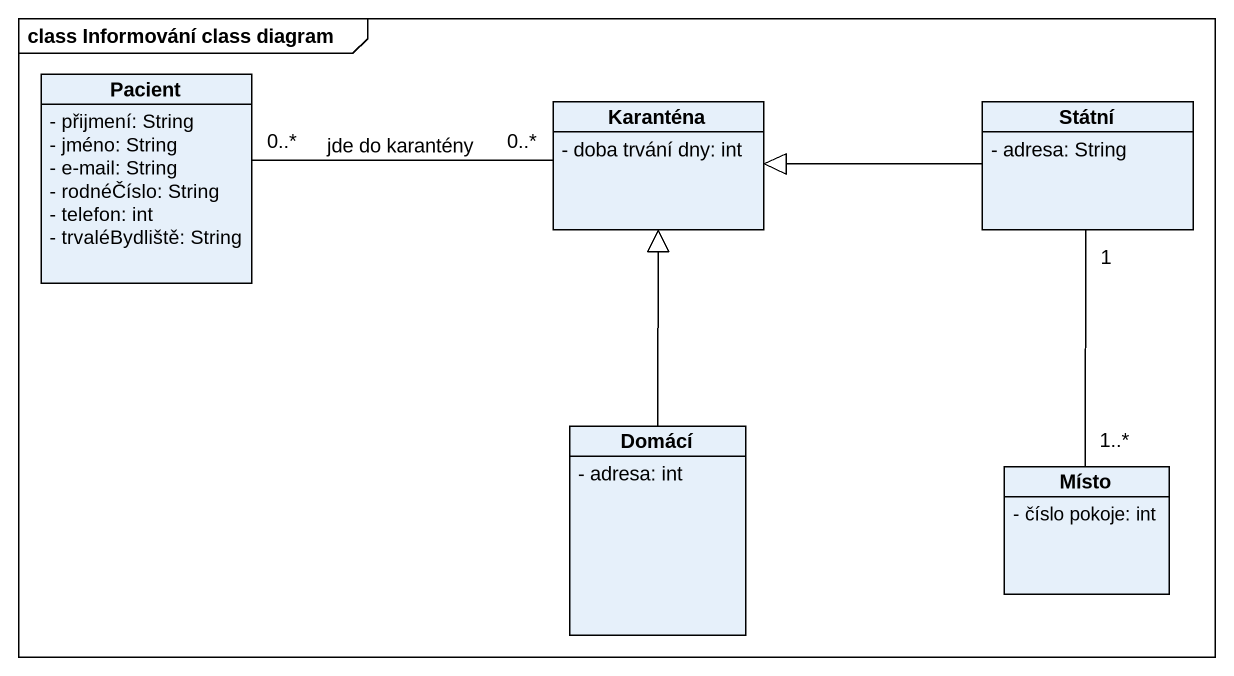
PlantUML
@startuml
mainframe class Informování class diagram
hide circle
hide empty members
skinparam classAttributeIconSize 0
class Pacient {
  - přijmení: String
  - jméno: String
  - e-mail: String
  - rodnéČíslo: String
  - telefon: int
  - trvaléBydliště: String
}
class Karanténa {
  - doba trvání dny: int
}
class Státní {
  - adresa: String
}
class Domácí {
  - adresa: int
}
class Místo {
  - číslo pokoje: int
}
Karanténa "0..*" -left- "0..*" Pacient : jde do karantény
Státní -left-|> Karanténa
Státní "1" -- "1..*" Místo
Domácí -up-|> Karanténa
@enduml
